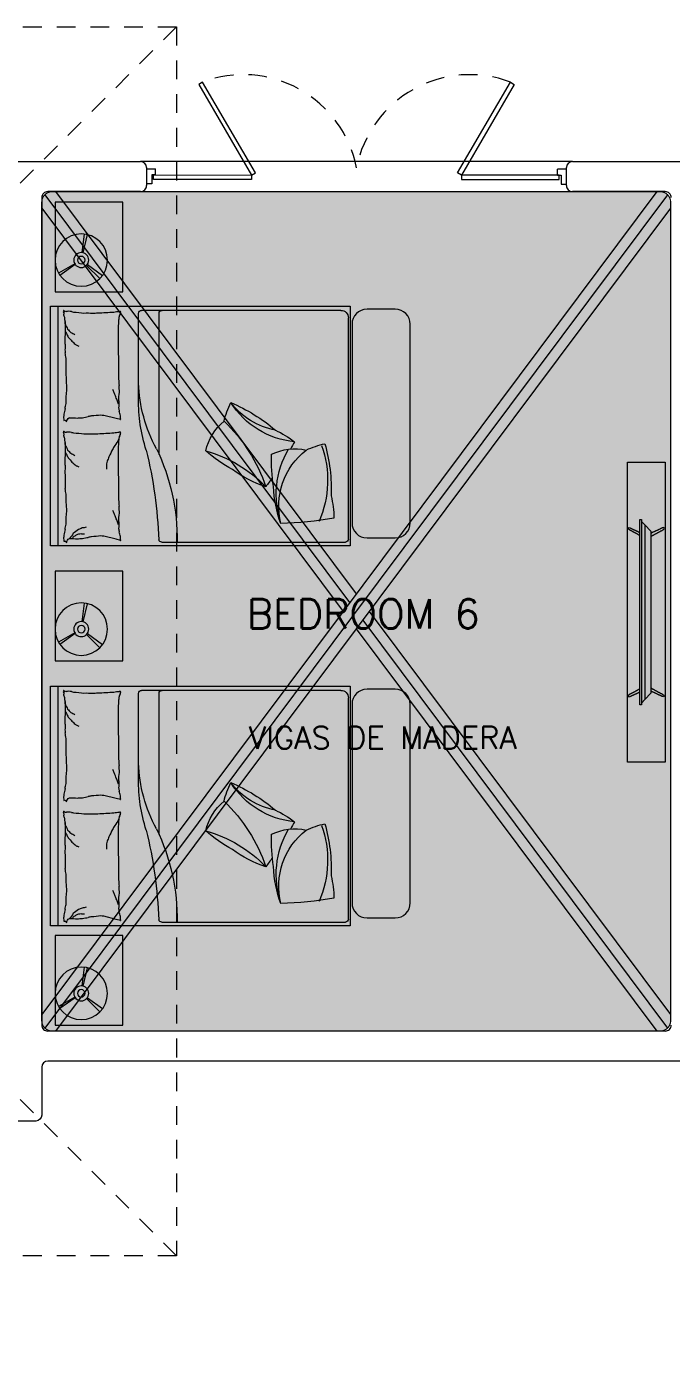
# Model space of a CAD drawing. Header units: metres. Extents: x 8 to 2416, y -346 to 476.
# Drawn here: x 127.27 to 131.57, y -101.05 to -92.13 of the extents above; entities that cross this region are included whole.
import ezdxf

# ---------------------------------------------------------------- set-up
doc = ezdxf.new("R2010")
doc.units = ezdxf.units.M
doc.linetypes.add('0', pattern=[0])
doc.linetypes.add('HIDDEN2', pattern=[0.1875, 0.125, -0.0625])
doc.layers.get('0').update_dxf_attribs({"color": 250, "linetype": '0', "lineweight": 20})
for name, color, linetype, lineweight in [('A-DOOR', 35, 'Continuous', 5), ('A-WALL', 250, 'Continuous', 20), ('baños', 140, 'Continuous', 0), ('MOBILIARIOS', 252, 'Continuous', 0), ('piso', 253, 'Continuous', 0), ('PLAFON', 253, 'Continuous', 5), ('PLAFON-MADERA', 33, 'Continuous', 5), ('textos', 7, 'Continuous', 0)]:
    doc.layers.add(name, color=color, linetype=linetype, lineweight=lineweight)
doc.layers.add('hatch piso', color=253, linetype='Continuous', lineweight=0, transparency=0.7)
doc.layers.add('Techos 1', color=7, linetype='HIDDEN2', lineweight=9, true_color=0x42391a)
doc.styles.get("Standard").update_dxf_attribs({"font": 'arial.ttf', "height": 0.1875})

# ---------------------------------------------------------------- blocks, each defined once
blk = doc.blocks.new('A$Ca7b09788')
at = {"layer": 'A-DOOR'}
for p, q in [((1.633476927054289e-05, 0.1005880671967532), (0.06001633402468087, 0.1005782663353187)), ((0.06000980011685897, 0.06057826548253331), (0.0600163340244535, 0.1005782649861402)), ((2.739977043339877, 0.06000980011683055), (2.739983577247529, 0.1000097996204374)), ((2.799983576503166, 0.1000000001081816), (2.739983577247756, 0.100009800969616)), ((0.03499999968204293, 0.0005823499193837733), (0, 0.0005880670885716199)), ((0.03500980054349156, 0.0605823491747941), (0.03499999968204293, 0.0005823499193837733)), ((0.06000980011685897, 0.06057826548253331), (0.03500980054349156, 0.0605823491747941)), ((2.739977043339877, 0.06000980011683055), (2.764977042913245, 0.06000571642459818)), ((2.764977042913245, 0.06000571642459818), (2.764967242051796, 5.717169187846594e-06)), ((2.764967242051796, 5.717169187846594e-06), (2.799967241733839, 0))]:
    blk.add_line(p, q, dxfattribs=at)
for points in [[(0.3470561286628708, 0.664947942311592), (0.6999679813231978, 0.06042066894059417), (0.7261239051742905, 0.07569001401631681), (0.3732120525139635, 0.6802172873873431)], [(2.452943782609509, 0.664947942311592), (2.100031929949182, 0.06042066894059417), (2.073876006098089, 0.07569001401631681), (2.426787858758416, 0.6802172873873431)], [(0.04460117791131779, 0.06058078244542742), (0.6999679813231978, 0.06042066894059417), (0.6999630340578165, 0.03013395193346469), (0.04459623064593643, 0.03029406543828372)], [(2.752394077807821, 0.06000777182291017), (2.09998605013584, 0.06016786992124423), (2.099981102870515, 0.02988115291410054), (2.752389130542497, 0.02972105481576648)]]:
    blk.add_lwpolyline(points, close=True, dxfattribs=at)
at = {"layer": 'A-DOOR', "linetype": 'HIDDEN2'}
for centre, start, end in [((0.6446753326587782, -0.04020226069296484), 11.15442621145828, 110.6470494458895), ((2.155324578613602, -0.04020226069296484), 69.35295055411083, 168.8455737885417)]:
    blk.add_arc(centre, 0.7698679352481372, start, end, dxfattribs=at)
blk = doc.blocks.new('PL BASE 1N NASAS 09')
at = {"layer": 'A-WALL'}
for p, q in [((-114.991071233741, -35.2497188032527), (-113.771071167601, -35.2497188032527)), ((-113.731071167601, -35.2897188032527), (-113.731071167601, -35.40971880325269)), ((-110.931071174609, -35.40971880330003), (-110.931071174609, -35.28971880458342)), ((-110.8910711746601, -35.24971880458342), (-109.8210712045915, -35.24971880321746)), ((-114.4310712337411, -35.48971880325266), (-114.4310712337411, -41.00971880320549)), ((-113.771071167601, -35.44971880325269), (-114.3910712337411, -35.44971880325267)), ((-110.2710712045435, -35.44971880325551), (-110.8910711746061, -35.44971880330003)), ((-112.3989904494157, -41.04971880086249), (-114.391071233694, -41.04971880320549)), ((-110.271071204586, -41.04971880328687), (-112.3989904494157, -41.04971880086249)), ((-107.7210712045402, -41.24971880325273), (-112.401071233741, -41.24971880325036))]:
    blk.add_line(p, q, dxfattribs=at)
blk.add_lwpolyline([(-112.401071233741, -41.24971880325036), (-114.3910712337411, -41.24971880325262, 0.4142135623727627), (-114.4310712337411, -41.28971880325262), (-114.4310712337411, -41.60971880325268, -0.414213562373095), (-114.4710712337411, -41.64971880325268), (-115.7910712337409, -41.64971880325268, 0.414213562373095), (-115.8310712337409, -41.68971880325268), (-115.8310712337409, -41.75971880325272, -0.414213562373095), (-115.8710712337409, -41.79971880325272), (-115.9910712337409, -41.79971880325272, -0.414213562373095), (-116.0310712337409, -41.75971880325272), (-116.0310712337409, -41.68971880325268, 0.414213562373095), (-116.0710712337409, -41.64971880325268), (-116.1910712337411, -41.64971880325268, -0.4142135623731346), (-116.2310712337411, -41.60971880325268), (-116.2310712337411, -41.48971880325275)], format="xyb", dxfattribs=at)
for centre, start, end in [((-113.771071167601, -35.2897188032527), 0, 90), ((-110.891071174609, -35.28971880458342), 90.00000007314335, 180), ((-113.771071167601, -35.40971880325269), 269.9999999999972, 0), ((-110.891071174609, -35.40971880330003), 180, 270.0000000041149), ((-114.3910712337411, -35.48971880325266), 89.9999999999971, 180), ((-110.2710712045406, -35.48971880325551), 1.017777498068325e-10, 90.00000000411457), ((-114.3910712337411, -41.00971880320549), 180, 270.000000067389), ((-110.2710712045404, -41.00971880328687), 269.9999999347216, 6.106664988409952e-11)]:
    blk.add_arc(centre, 0.04, start, end, dxfattribs=at)
at = {"layer": 'piso'}
blk.add_line((-110.8910711738737, -35.24971880399089), (-113.771071167601, -35.2497188032527), dxfattribs=at)
at = {"layer": 'Techos 1'}
for p, q in [((-123.3310712337411, -34.34971880325274), (-113.5310712337411, -34.34971880325274)), ((-113.5310712337411, -34.34971880325274), (-117.6310712337411, -38.44971880325282)), ((-113.5310712337411, -34.34971880325274), (-113.5310712337411, -42.54971880325273)), ((-113.5310712337411, -42.54971880325273), (-117.6310712337411, -38.44971880325288)), ((-113.5310712337411, -42.54971880325273), (-114.931071233741, -42.54971880325273))]:
    blk.add_line(p, q, dxfattribs=at)
at = {"color": 1}
blk.add_blockref('A$Ca7b09788', (-113.731071167601, -35.3991295285971), dxfattribs=at)
at = {"layer": 'textos', "insert": (-113.1972232874747, -38.36380045263351), "char_height": 0.195, "width": 3.404876511770499, "attachment_point": 7}
blk.add_mtext('{\\Fromans|c0; BEDROOM 6}', dxfattribs=at)
blk = doc.blocks.new('A$C58f5b6b7')
at = {"layer": 'MOBILIARIOS'}
for points in [[(1.069470840775466e-07, 0.2525811234954745), (2.000000106947084, 0.2525811234954745), (2.000000106947084, 0), (1.069470840775466e-07, 0)], [(0.3820001069470891, 0.1596185134729211), (0.3820001069470891, 0.1691435134729176), (1.618000106947079, 0.1691435134729176), (1.618000106947079, 0.1596185134729211)]]:
    blk.add_lwpolyline(points, close=True, dxfattribs=at)
for points in [[(1.605932393574449, 0.159519432846011), (1.582282151334311, 0.1371998092812277), (1.000000106947084, 0.1371998092812277), (0.4177180625598567, 0.1371998092812277), (0.3940678203197194, 0.159519432846011)], [(1.582282151334311, 0.1371998092812277), (1.539962872616115, 0.09726151347291534), (0.4600373412780527, 0.09726151347290113), (0.4177180625598567, 0.1371998092812277)]]:
    blk.add_lwpolyline(points, dxfattribs=at)
for points, degree in [([(0.4511645361125147, 0.2382135501685951, -0.004703474324619776), (0.446902711392795, 0.2460982481493375, -0.004703474324619776), (0.4415006584346202, 0.2460982481493375, -0.004703474324619776), (0.4324817371493168, 0.2460982481493375, -0.004703474324619776), (0.4368044720420698, 0.2370140929480868, -0.004703474324619776)], 3), ([(0.4368044720420698, 0.2370140929480868, -0.004703474324619776), (0.452572019644947, 0.2030788032105022, -0.004703474324619776), (0.4683395672478241, 0.1691435134729176, -0.004703474324619776)], 2), ([(0.4884981539053115, 0.1691435134729176, -0.004703474324619776), (0.4698313450089131, 0.2036785318207563, -0.004703474324619776), (0.4511645361125147, 0.2382135501685951, -0.004703474324619776)], 2), ([(1.511502059988857, 0.1691435134729176, -0.004703474324619776), (1.530168868885255, 0.2036785318207563, -0.004703474324619776), (1.548835677781653, 0.2382135501685951, -0.004703474324619776)], 2), ([(1.563195741852098, 0.2370140929480868, -0.004703474324619776), (1.547428194249221, 0.2030788032105022, -0.004703474324619776), (1.531660646646344, 0.1691435134729176, -0.004703474324619776)], 2), ([(1.548835677781653, 0.2382135501685951, -0.004703474324619776), (1.553097502501373, 0.2460982481493375, -0.004703474324619776), (1.558499555459548, 0.2460982481493375, -0.004703474324619776), (1.567518476744851, 0.2460982481493375, -0.004703474324619776), (1.563195741852098, 0.2370140929480868, -0.004703474324619776)], 3), ([(0.4368044720420698, 0.0171824033505743, -0.004703474324619776), (0.4554082793266616, 0.05722195841174482, -0.004703474324619776), (0.4740120866112534, 0.09726151347290113, -0.004703474324619776)], 2), ([(0.4950970879554575, 0.09726151347290113, -0.004703474324619776), (0.4731308120339577, 0.05662222980149068, -0.004703474324619776), (0.4511645361125147, 0.01598294613006601, -0.004703474324619776)], 2), ([(1.504903125938711, 0.09726151347291534), (1.52686940186021, 0.05662222980149068), (1.548835677781653, 0.01598294613006601)], 2), ([(1.563195741852098, 0.0171824033505743), (1.544591934567507, 0.05722195841174482), (1.525988127282915, 0.09726151347291534)], 2)]:
    blk.add_open_spline(points, degree=degree, dxfattribs=at)
for points in [[(0.4511645361125147, 0.01598294613006601, -0.004703474324619776), (0.446902711392795, 0.008098248149337905, -0.004703474324619776), (0.4415006577906411, 0.008098248149337905, -0.004703474324619776), (0.432481734999044, 0.008098248149337905, -0.004703474324619776), (0.4368044720420698, 0.0171824033505743, -0.004703474324619776)], [(1.548835677781653, 0.01598294613006601), (1.553097502501373, 0.008098248149337905), (1.558499556103527, 0.008098248149337905), (1.567518478895124, 0.008098248149337905), (1.563195741852098, 0.0171824033505743)]]:
    blk.add_open_spline(points, degree=3, knots=[-0.08544200803406514, -0.08544200803406514, -0.08544200803406514, -0.08544200803406514, -0.04272100910977372, 0, 0, 0, 0], dxfattribs=at)
blk = doc.blocks.new('A$Ca0281d7f')
at = {"layer": 'MOBILIARIOS'}
for p, q in [((0.4005522663074998, 1.600000072819), (0.4005522663074714, 7.281900593625323e-08)), ((2.4005522663075, 1.600000072819), (0.4005522663074998, 1.600000072819)), ((0.4127218130535084, 0.04581714813807025), (0.4127218130535084, 1.521571602580423)), ((0.4627218130564188, 1.571571602576057), (1.792472351629685, 1.571571602576057)), ((1.675990495328142, 0.6110751425962649), (1.675990495328143, 1.551571602576057)), ((1.812472351629686, 0.9804640567684544), (1.812472351629686, 1.551571602576057)), ((2.348180854970565, 7.281900593625323e-08), (2.348180854970565, 1.600000072819)), ((2.4005522663075, 7.281900593625323e-08), (2.4005522663075, 1.600000072819)), ((1.932219182418635, 0.8426619810282716), (1.962244760886392, 0.8501734682152744)), ((1.962244760886392, 0.8501734682152744), (2.044814889822305, 0.8708299110161022)), ((0.4005522663074998, 7.281900593625323e-08), (2.4005522663075, 7.281900593625323e-08)), ((1.658061263160936, 0.02581714814127168), (0.432721813050307, 0.02581714814127167)), ((1.932219182418635, 0.03664766512790152), (1.962244760886392, 0.0441591523149043)), ((1.962244760886392, 0.0441591523149043), (2.044814889822305, 0.06481559510845614))]:
    blk.add_line(p, q, dxfattribs=at)
blk.add_lwpolyline([(0.1000016621426312, 1.578946357944119), (0.2883827195614685, 1.578946357944119, -0.414213562373095), (0.3883827195614913, 1.478946357944125), (0.3883827195614913, 0.1536651826133948, -0.414213562373095), (0.2883827195614685, 0.05366518261340048), (0.1000016621426312, 0.05366518261340048, -0.414213562373095), (1.662142608438444e-06, 0.1536651826133948), (1.662142608438444e-06, 1.478946357944125, -0.414213562373095)], format="xyb", close=True, dxfattribs=at)
for centre, radius, start, end in [((0.4627218130564188, 1.521571602580423), 0.05, 90, 180), ((1.655990495328143, 1.551571602576057), 0.02, 0, 90.00000000000001), ((1.792472351629685, 1.551571602576057), 0.02, 0, 90.00000000000001), ((1.930908347000809, 1.564069928611332), 0.001321023312922661, 286.6977659047689, 7.120393671104875), ((1.847289726859458, 1.538367251271609), 0.0874807337156975, 7.120393671104875, 16.22115114788595), ((1.935575146098131, 1.583269481076911), 0.01932936577007352, 260.0016419585787, 286.6977659047689), ((1.865905518397199, 1.514039204254857), 0.07672654245508678, 16.22115114788595, 27.28411723063636), ((1.983729483306092, 1.545559442859428), 0.04528945216353445, 192.869038036524, 207.2841172306364), ((1.921494106864998, 1.244174827773293), 0.3211810663005845, 80.00164195857872, 86.49514232994571), ((2.089076234065146, 1.533892431713809), 0.14588121229112, 183.5739729966662, 192.869038036524), ((1.250567008232878, -12.05569610660774), 13.63555196031532, 86.49514232994571, 86.94504210728516), ((2.045243904213862, 0.189679265621578), 1.365227436036071, 86.94504210728516, 88.36691135833243), ((2.157885354944597, 0.8754123921270889), 0.6787269722582456, 88.36691135833243, 93.36874860142143), ((2.299263158654071, 0.6490026050768734), 0.9130531557024769, 93.36874860142143, 97.68089670962777), ((2.287216853584255, 1.366557610165671), 0.1983336164097875, 97.68089670962777, 102.1094580315687), ((2.225899812111606, 1.806669367312622), 0.2460324298296742, 278.1334825947088, 282.1094580315687), ((2.289487410454171, 1.596634989265056), 0.03278844727572733, 248.5790157173075, 278.1334825947088), ((2.299965878818625, 1.549715945514379), 0.01559499963616461, 68.57901571730756, 111.990399069729), ((1.483450939283216, 1.550247114067076), 0.8207889043864385, 354.7408119783486, 358.0921132532728), ((2.257397857299225, 1.550410010483517), 0.05392039297186392, 329.3487451222086, 354.7408119783486), ((2.309848161633568, 1.565115424385056), 0.004278555704268702, 111.990399069729, 191.8930567863744), ((2.309022423033753, 1.571267352660414), 0.002318503280762332, 250.4360326307888, 11.89305678637437), ((2.339886878407128, 1.547634034245618), 0.02887700087184937, 149.3487451222086, 184.3025398218721), ((2.31446639823946, 1.57301441669091), 0.003419526399010452, 201.7883022298756, 250.4360326307888), ((2.338360548464266, 1.571676129499735), 0.02510997430044378, 184.3025398218721, 201.7883022298756), ((3.110858714099891, 1.507222666167706), 1.164013960197642, 180.2865448048574, 183.5739729966662), ((7.666794500540277, 1.337815658090165), 5.718506036002936, 179.0296215215465, 180.2865448048574), ((2.345453839757397, 1.365850094948598), 0.09920502275516621, 126.1766451282346, 143.9136387707705), ((2.382288261259532, 1.418691676774813), 0.0992050227558066, 143.9136387707705, 164.0647579922563), ((2.508031540223897, 1.322552325221238), 0.2340218361334519, 152.760412370091, 159.1397179883683), ((0.8065882715173984, 1.459997491615411), 1.49427168971778, 358.0921132532728, 0.575740773740852), ((2.401054283110284, 1.484416846734291), 0.0992050227585521, 164.0647579922563, 184.2158775759119), ((2.306789231989683, 1.157025352050312), 0.2001861671677479, 113.0027692445334, 118.3167638750771), ((2.259620466161437, 1.302986889585497), 0.04931628471404679, 118.3167638750771, 129.0349358862812), ((2.398734358875231, 1.190500771585846), 0.2251969116392901, 129.0349358862812, 136.1884922639235), ((2.296662380672501, 1.330170677773765), 0.09920502275485914, 108.4396515788457, 126.1766451282346), ((2.563887685654777, 1.122214762547571), 0.3916486463265963, 136.1884922639235, 141.6114335728958), ((2.349531939174199, 1.358204751241772), 0.07678123187264828, 141.6114335728958, 152.760412370091), ((1.429888372354185, 1.337152876158996), 0.8732080458158228, 0.575740773740852, 4.801845673464552), ((2.592470579221413, 1.333095662655012), 0.2897025545989886, 177.4614144787592, 184.8018456734646), ((15.92763142223353, 0.9969801491801036), 13.9827580160609, 178.7204725811328, 179.5242891090989), ((-1.477296690793708, 1.251068569847376), 3.77346295666114, 356.7918949885468, 0.0008172723834929364), ((1.775232713488663, 1.344758116089849), 0.5292819795560268, 349.8101235023769, 353.9133047984918), ((2.453758205673807, 1.281887565414706), 0.1523768302813976, 169.8101235023769, 177.4614144787592), ((0.8277370435674589, 1.118930506644887), 0.9852622038361045, 331.4328480126824, 358.1261301516859), ((3.157863860725342, 1.015143141442735), 1.216456855347276, 175.3824179551856, 177.3903699312741), ((0.5395216453335934, 1.137904528275016), 1.404763554196242, 355.3824179551855, 357.2509352236394), ((1.714338121631158, 0.9787187569466766), 0.2300529023409549, 357.2509352236394, 11.55856194959438), ((1.269391019662294, 1.246098731856677), 0.7386663969358387, 338.3422572362051, 340.5720183901779), ((1.288516404428378, 1.294760419144353), 0.7386663968077241, 336.5155917176135, 338.3422572362051), ((1.307282285067345, 1.337951127535547), 0.738666396783039, 334.6889261581309, 336.5155917176135), ((1.61348153438405, 0.9502335589725988), 0.6826847311036982, 0, 7.546851360023991), ((0.719037373253792, 1.258608141749764), 0.5655374270383083, 275.3391182013303, 327.6894906361663), ((1.653484976190207, -0.1157259505458484), 1.165187428752571, 113.064163725441, 130.3208599685709), ((0.8089507406057748, 1.252091323567046), 0.4879216160464532, 280.6986460918727, 322.6863775816319), ((0.7089047498612273, 0.7072337159073953), 0.5479890230446335, 13.20342704477801, 27.03622918731887), ((0.7419427912749148, 0.9666026182397616), 1.070619297177309, 342.196632877853, 0.7418357977156923), ((1.714920970655953, 0.9375800425635532), 0.229668082843701, 342.6135877437062, 350.5158958166045), ((2.060432404469907, 0.886319071179372), 0.1197367658717637, 162.6135877437062, 173.5659464289486), ((2.089118332181101, 0.9513342684598172), 0.1459110822094432, 173.5659464289486, 191.5585619495943), ((1.250272467209584, 1.19189316936658), 0.7386663969404011, 340.5720183901779, 342.8017791177252), ((2.063013652471568, 0.8845041512989553), 0.2422405746093392, 7.546851360023991, 15.74398358214191), ((2.60462267284413, 0.9610359939700572), 0.3047651663592303, 188.4371936823337, 195.7439835821419), ((1.987478650497047, 0.05083347057680776), 1.07980361287772, 133.6305735890338, 161.4287965004251), ((1.014803268453812, 0.556660524157823), 0.3575412638158377, 12.47818912100046, 50.4625377682406), ((1.664031313260352, 0.888229531251767), 0.2707516457540592, 350.5158958166045, 355.9170601351706), ((1.931304655126155, 0.8427272614656829), 0.0009168542464135526, 355.9170601351706, 104.0449372957391), ((2.047963069949333, 0.938467937792069), 0.06771125242053372, 267.3351183681407, 284.0451939094079), ((2.156137928185785, 1.525143366381002), 0.6587817297258798, 261.9949491947997, 267.3351183681407), ((2.192515356183435, 1.17703595107136), 0.3171219007145616, 257.8016206814324, 261.9949491947997), ((1.999976908629037, -0.006459170223621413), 0.8820328122766421, 77.80162068143241, 80.31563361171794), ((2.18634792781188, 0.6516801589908425), 0.203978832723049, 80.31563361171794, 90), ((2.274054945011017, 0.3638280418102511), 0.4918309499015451, 90, 96.23236461263444), ((2.258462450184311, 0.8252339670519575), 0.03418623553405789, 4.400209094151162, 63.41947899331191), ((2.305418753422714, 0.8252914324924348), 0.01312400763468531, 63.41947899331191, 168.7276231168172), ((2.472423875880054, 0.8783412022470145), 0.1611327186373747, 180, 188.4371936823337), ((2.401690473788335, 0.8370283166526349), 0.09039931654700195, 168.7276231168172, 180), ((1.212752576489998, 0.1087952108895563), 0.734038826198371, 115.2590094572144, 126.9351438086379), ((1.930908347000809, 0.7580556127109617), 0.001321023312922661, 286.6977659047689, 7.120393671104875), ((1.847289726859458, 0.7323529353712388), 0.0874807337156975, 7.120393671104875, 16.22115114788595), ((1.935575146098131, 0.7772551651692652), 0.01932936577007352, 260.0016419585787, 286.6977659047689), ((1.865905518397199, 0.7080248883544868), 0.07672654245508678, 16.22115114788595, 27.28411723063636), ((1.983729483306092, 0.739545126959058), 0.04528945216353445, 192.869038036524, 207.2841172306364), ((1.921494106864998, 0.4381605118729226), 0.3211810663005845, 80.00164195857872, 86.49514232994571), ((2.089076234065146, 0.7278781158134393), 0.14588121229112, 183.5739729966662, 192.869038036524), ((1.250567008232878, -12.86171042250811), 13.63555196031532, 86.49514232994571, 86.94504210728516), ((2.045243904213862, -0.6163350502787921), 1.365227436036071, 86.94504210728516, 88.36691135833243), ((2.157885354944597, 0.06939807622671879), 0.6787269722582456, 88.36691135833243, 93.36874860142143), ((2.299263158654071, -0.1570117108234967), 0.9130531557024769, 93.36874860142143, 97.68089670962777), ((2.287216853584255, 0.5605432942580251), 0.1983336164097875, 97.68089670962777, 102.1094580315687), ((2.225899812111606, 1.000655051412252), 0.2460324298296742, 278.1334825947088, 282.1094580315687), ((2.289487410454171, 0.7906206733646854), 0.03278844727572733, 248.5790157173075, 278.1334825947088), ((2.299965878818625, 0.7437016296140087), 0.01559499963616461, 68.57901571730756, 111.990399069729), ((1.483450939283216, 0.7442327981667063), 0.8207889043864385, 354.7408119783486, 358.0921132532728), ((2.257397857299225, 0.7443956945831474), 0.05392039297186392, 329.3487451222086, 354.7408119783486), ((2.309848161633568, 0.7591011084846855), 0.004278555704268702, 111.990399069729, 191.8930567863744), ((2.309022423033753, 0.7652530367527675), 0.002318503280762332, 250.4360326307888, 11.89305678637437), ((2.339886878407128, 0.7416197183452482), 0.02887700087184937, 149.3487451222086, 184.3025398218721), ((2.31446639823946, 0.7670001007905398), 0.003419526399010452, 201.7883022298756, 250.4360326307888), ((2.338360548464266, 0.7656618135993654), 0.02510997430044378, 184.3025398218721, 201.7883022298756), ((1.692277236501519, 0.3725672337854206), 1.165187428752538, 164.6277789282897, 181.884475612569), ((1.239371163168522, 0.4390115582167794), 0.6885086632900638, 160.2936131652849, 203.6413989523028), ((0.4604599939066754, 0.1442676555119845), 0.5479890230446278, 64.76704225177608, 78.59984479860805), ((0.7685641858061496, 0.2902744933266234), 0.3575412638158535, 64.04180470951874, 102.0261533727548), ((0.4001470022722566, 0.2637450909273041), 0.477423770499153, 346.1849443967824, 52.00165680441537), ((2.713450226017863, 1.724725997820686), 2.197681049768976, 207.9248167912816, 209.379302400377), ((0.2856818955279374, 0.3396917153180851), 0.6084857367817972, 341.8100456859929, 30.1351208540247), ((1.593916695530475, -0.2048185179852141), 0.8697011065324164, 105.3360114569662, 136.4192719469313), ((0.7150106182253295, 1.37888744980174), 0.9879482404763767, 298.497114200112, 311.0565683714501), ((2.945189197816354, 0.04363191772549069), 1.390272332979946, 154.2426611098885, 180.7342007897885), ((4.770279207360864, -0.08757317867153436), 3.095527693941272, 166.4201152723858, 177.6238450856754), ((2.562351897781923, 1.096961296189477), 0.7286236185014265, 212.1349795991576, 215.8262850843881), ((3.110858714099891, 0.7012083502600603), 1.164013960197642, 180.2865448048574, 183.5739729966662), ((7.666794500540277, 0.5318013421825185), 5.718506036002936, 179.0296215215465, 180.2865448048574), ((2.251383145428122, 0.8099680821074458), 0.3126399225708171, 206.4984803909256, 212.1349795991576), ((3.291756822459433, 1.23368023969357), 1.432285134951083, 204.3265278298851, 206.4984803909256), ((2.345453839757397, 0.5598357790482282), 0.09920502275516621, 126.1766451282346, 143.9136387707705), ((2.382288261259532, 0.6126773608744429), 0.0992050227558066, 143.9136387707705, 164.0647579922563), ((0.8065882715173984, 0.6539831757150409), 1.49427168971778, 358.0921132532728, 0.575740773740852), ((2.401054283110284, 0.678402530833921), 0.0992050227585521, 164.0647579922563, 184.2158775759119), ((-0.06184992013544965, 0.5665807781655615), 0.987948240476393, 350.060729459472, 2.620183578971173), ((2.48395849347537, 0.7735057795840135), 0.5066465191820224, 200.6742811174504, 204.3265278298851), ((2.080122567605144, 0.5689272904024278), 0.05797391510516451, 184.0827718428247, 200.6742811174504), ((2.297412239969276, 0.5315892275216925), 0.2720537801698949, 176.444800906154, 184.0827718428247), ((2.259620466161437, 0.4969725736851274), 0.04931628471404679, 118.3167638750771, 129.0349358862812), ((2.398734358875231, 0.3844864556854759), 0.2251969116392901, 129.0349358862812, 136.1884922639235), ((2.296662380672501, 0.5241563618733949), 0.09920502275485914, 108.4396515788457, 126.1766451282346), ((2.563887685654777, 0.3162004466472013), 0.3916486463265963, 136.1884922639235, 141.6114335728958), ((2.349531939174199, 0.5521904353414016), 0.07678123187264828, 141.6114335728958, 152.760412370091), ((2.508031540223897, 0.5165380093208682), 0.2340218361334519, 152.760412370091, 159.1397179883683), ((1.429888372354185, 0.5311385602586256), 0.8732080458158228, 0.575740773740852, 4.801845673464552), ((2.592470579221413, 0.5270813467473658), 0.2897025545989886, 177.4614144787592, 184.8018456734646), ((2.713450226017863, 1.724725997820686), 2.197681049769391, 215.296571622571, 217.2418249850506), ((0.7159866387610747, 1.142054533290692), 0.7873704550455742, 288.3526557755955, 306.6851189477708), ((15.92763142223353, 0.1909658332797335), 13.9827580160609, 178.7204725811328, 179.5242891090989), ((2.306789231989683, 0.3510110361499414), 0.2001861671677479, 113.0027692445334, 118.3167638750771), ((7.623097816236395, 0.3429673117032905), 5.321714649111766, 178.2785893536982, 179.5730534984846), ((0.1242677700302517, 0.4201192188296857), 0.7873704550456012, 339.9162712835639, 358.2487342976876), ((1.775232713488663, 0.438743800189485), 0.5292819795560268, 349.8101235023769, 353.9133047984918), ((1.242430833162921, 0.1669145812806249), 0.7340388261984049, 166.8226250241524, 178.4987590973946), ((3.157863860725342, 0.2091288255423649), 1.216456855347276, 175.3824179551856, 177.3903699312741), ((1.247181670086434, 0.3451080789772902), 1.048984595397113, 353.9133047984918, 0), ((0.9095757796404143, 2.346945144552055), 2.197681049768874, 259.4884322622704, 268.8054403603537), ((0.5395216453335934, 0.3318902123746454), 1.404763554196242, 355.3824179551855, 357.2509352236394), ((1.714338121631158, 0.1727044410463066), 0.2300529023409549, 357.2509352236394, 11.55856194959438), ((1.269391019662294, 0.4400844159563064), 0.7386663969358387, 338.3422572362051, 340.5720183901779), ((1.288516404428378, 0.488746103243983), 0.7386663968077241, 336.5155917176135, 338.3422572362051), ((1.307282285067345, 0.5319368116351768), 0.738666396783039, 334.6889261581309, 336.5155917176135), ((1.61348153438405, 0.1442192430722287), 0.6826847311036982, 0, 7.546851360023991), ((1.714920970655953, 0.1315657266631831), 0.229668082843701, 342.6135877437062, 350.5158958166045), ((2.060432404469907, 0.08030475527900194), 0.1197367658717637, 162.6135877437062, 173.5659464289486), ((2.089118332181101, 0.1453199525594471), 0.1459110822094432, 173.5659464289486, 191.5585619495943), ((1.250272467209584, 0.3858788534662096), 0.7386663969404011, 340.5720183901779, 342.8017791177252), ((2.202821795735076, 0.2590783723671564), 0.1399446217354686, 253.4850240281281, 264.368873646946), ((2.253489871124771, 0.2440553979931508), 0.1399446217330947, 242.6011743337098, 253.4850240281281), ((2.312832621531129, 0.2086711799083503), 0.1399446217408161, 224.902383605114, 242.6011743337098), ((2.063013652471568, 0.07848983539858523), 0.2422405746093392, 7.546851360023991, 15.74398358214191), ((2.60462267284413, 0.1550216780696871), 0.3047651663592303, 188.4371936823337, 195.7439835821419), ((0.432721813050307, 0.04581714813807025), 0.02, 180, 270), ((1.658061263160936, 0.04581714813807025), 0.02, 270, 345.3737783331061), ((1.664031313260352, 0.08221521535139686), 0.2707516457540592, 350.5158958166045, 355.9170601351706), ((1.931304655126155, 0.03671294556531279), 0.0009168542464135526, 355.9170601351706, 104.0449372957391), ((2.047963069949333, 0.132453621891699), 0.06771125242053372, 267.3351183681407, 284.0451939094079), ((2.156137928185785, 0.7191290504806318), 0.6587817297258798, 261.9949491947997, 267.3351183681407), ((2.192515356183435, 0.3710216351709903), 0.3171219007145616, 257.8016206814324, 261.9949491947997), ((1.999976908629037, -0.8124734861239915), 0.8820328122766421, 77.80162068143241, 80.31563361171794), ((2.172423245226241, 0.1694931877745773), 0.09153263705200516, 270, 284.6851066588472), ((2.18634792781188, -0.1543341569095276), 0.203978832723049, 80.31563361171794, 90), ((2.213708380311004, 0.1341243629603639), 0.05616381224046976, 251.2201011069947, 270), ((2.290096028112316, 0.2687991215234149), 0.2055588306124303, 248.1850764519421, 251.2201011069947), ((2.274054945011017, -0.442186274090119), 0.4918309499015451, 90, 96.23236461263444), ((2.288621753964549, 0.2107218384289524), 0.1510926614711583, 244.6448831645178, 248.1850764519421), ((2.267294238264299, 0.1098850029911489), 0.0526082136424462, 228.5570937573442, 244.6448831645178), ((2.317215637945196, 0.1154941416852751), 0.08985455834404225, 216.2640674223085, 228.5570937573442), ((2.372897710201073, 0.1484010724188636), 0.139944621739241, 207.2035924719159, 224.902383605114), ((2.258462450184311, 0.01921965115158741), 0.03418623553405789, 4.400209094151162, 63.41947899331191), ((2.305418753422714, 0.01927711659206466), 0.01312400763468531, 63.41947899331191, 168.7276231168172), ((2.472423875880054, 0.07232688634664441), 0.1611327186373747, 180, 188.4371936823337), ((2.401690473788335, 0.03101400075226479), 0.09039931654700195, 168.7276231168172, 180)]:
    blk.add_arc(centre, radius, start, end, dxfattribs=at)
blk = doc.blocks.new('A$C8346a57b')
at = {"layer": 'MOBILIARIOS'}
for p, q in [((0.2641287017831928, 0.2603988280359886), (0.2338117486578994, 0.381666640551714)), ((0.2700537463097135, 0.2615055968606725), (0.2545494044825318, 0.3855403314490218)), ((0.2355688094758079, 0.1828297933432736), (0.1338521255747764, 0.1101750191272117)), ((0.3169421565980883, 0.1828297933432736), (0.4186588404991198, 0.1101750191272117)), ((0.3196676401421428, 0.1870847561120286), (0.4281980329105863, 0.125067388817854)), ((0.2409001439809799, 0.176536363968637), (0.1525117963319644, 0.08814801631962155))]:
    blk.add_line(p, q, dxfattribs=at)
blk.add_lwpolyline([(-1.919638179970207e-06, 0.5982902986837644), (0.4499968336383517, 0.5982902986837644), (0.4499968336383517, -6.792788553866558e-11), (-1.919638179970207e-06, -6.792788553866558e-11)], close=True, dxfattribs=at)
for radius in [0.1750000000000007, 0.05000000000000071, 0.02500000000000213]:
    blk.add_circle((0.2762554830405861, 0.2118917030282432), radius, dxfattribs=at)
blk = doc.blocks.new('PL MUEBLES 1N NASAS 09')
at = {"layer": 'hatch piso'}
h = blk.add_hatch(dxfattribs=at)
h.set_pattern_fill('AR-BRSTD', color=256, scale=0.002, angle=-90.00000000000001)
h.set_pattern_definition([(270, (-8.745879547549919, 232.0100725299206), (0.1354836, -2.178742458197296e-17), []), (0, (-8.745879547549919, 232.0100725299206), (0.1354836, 0.2032), [0.1354836, -0.1354836])])
edge = h.paths.add_edge_path()
edge.add_line((62.33047333544064, 47.14807486002906), (63.23047333544037, 47.14807486002911))
edge.add_line((63.23047333544037, 47.14807486002911), (63.23047333544059, 48.44807486002907))
edge.add_line((63.23047333544059, 48.44807486002907), (56.53309564073618, 48.44807486002884))
edge.add_line((56.53309564073618, 48.44807486002884), (56.53309564073629, 48.27307486002911))
edge.add_line((56.53309564073629, 48.27307486002911), (56.38309564073631, 48.27307486002911))
edge.add_line((56.38309564073631, 48.27307486002911), (56.38309564073633, 48.45357486002917))
edge.add_line((56.38309564073633, 48.45357486002917), (54.58787718628311, 48.45357486002946))
edge.add_line((54.58787718628311, 48.45357486002946), (54.58787718628315, 46.94807486002907))
edge.add_line((54.58787718628315, 46.94807486002907), (55.82569395206997, 46.94807486002912))
edge.add_arc((55.87547333544112, 46.99728881121364), 0.07000000000002685, 180.0000000000116, 224.6727403341577, ccw=False)
edge.add_line((55.80547333544109, 46.99728881121362), (55.80547333544109, 47.10728881121358))
edge.add_arc((55.8754733354411, 47.10728881121359), 0.07000000000000739, 90.00000000001171, 180.0000000000116, ccw=False)
edge.add_line((55.87547333544109, 47.1772888112136), (55.9854733354411, 47.1772888112136))
edge.add_arc((55.98547333544109, 47.10728881121359), 0.07000000000000739, -1.1709744285326451e-11, 89.9999999999884, ccw=False)
edge.add_line((56.05547333544109, 47.10728881121358), (56.05547333544109, 46.99728881121362))
edge.add_arc((55.98547333544108, 46.9972888112136), 0.0700000000000145, -44.67274033409598, 1.750777300912887e-11, ccw=False)
edge.add_line((56.03525271881227, 46.94807486002915), (59.0256939700979, 46.94807486002929))
edge.add_arc((59.07547333674199, 46.99728882813308), 0.07000000000004498, 179.9999999999884, 224.6727598081308, ccw=False)
edge.add_line((59.00547333674194, 46.99728882813309), (59.00547333674194, 47.10728882813305))
edge.add_arc((59.07547333674194, 47.10728882813305), 0.06999999999999318, 90, 180, ccw=False)
edge.add_line((59.07547333674194, 47.17728882813304), (59.18547333674195, 47.17728882813304))
edge.add_arc((59.18547333674195, 47.10728882813305), 0.06999999999999318, 0, 90, ccw=False)
edge.add_line((59.25547333674194, 47.10728882813305), (59.25547333674194, 46.99728882813309))
edge.add_arc((59.18547333674189, 46.99728882813309), 0.07000000000005002, -90, 0, ccw=False)
edge.add_line((59.18547333674189, 46.92728882813304), (59.07547333674199, 46.92728882813304))
edge.add_arc((59.07547333674199, 46.99728882813307), 0.0700000000000287, 229.9947977251994, 270, ccw=False)
edge.add_line((59.03047333544123, 46.94366980275089), (59.03047333544112, 44.97199442516524))
edge.add_arc((59.07547333674192, 44.91837539978317), 0.0699999999999629, 89.9999999999884, 130.0052022748909, ccw=False)
edge.add_line((59.07547333674194, 44.98837539978314), (59.18547333674195, 44.98837539978314))
edge.add_arc((59.18547333674195, 44.91837539978314), 0.06999999999999318, 0, 90, ccw=False)
edge.add_line((59.25547333674194, 44.91837539978314), (59.25547333674194, 44.80837539978319))
edge.add_arc((59.18547333674189, 44.80837539978319), 0.07000000000005002, -90, 0, ccw=False)
edge.add_line((59.18547333674189, 44.73837539978314), (59.07547333674199, 44.73837539978314))
edge.add_arc((59.07547333674198, 44.80837539978323), 0.07000000000009265, 229.9947977250752, 270.0000000000116, ccw=False)
edge.add_line((59.03047333544106, 44.7547563744011), (59.03047333544089, 41.1719944251663))
edge.add_arc((59.07547333674065, 41.11837539978324), 0.07000000000005885, 90.00000000001751, 130.0052022737088, ccw=False)
edge.add_line((59.07547333674063, 41.1883753997833), (59.18547333674053, 41.1883753997833))
edge.add_arc((59.18547333674053, 41.11837539978325), 0.07000000000005002, 0, 90, ccw=False)
edge.add_line((59.25547333674058, 41.11837539978325), (59.25547333674058, 41.00837539978329))
edge.add_arc((59.18547333674059, 41.00837539978329), 0.06999999999999318, -90, 0, ccw=False)
edge.add_line((59.18547333674059, 40.9383753997833), (59.07547333674057, 40.9383753997833))
edge.add_arc((59.07547333674057, 41.00837539978329), 0.06999999999999318, 180, 270, ccw=False)
edge.add_line((59.00547333674058, 41.00837539978329), (59.00547333674058, 41.11837539978325))
edge.add_arc((59.07547333674064, 41.11837539978322), 0.07000000000005713, 149.8480530798668, 179.9999999999767, ccw=False)
edge.add_line((59.01494459063377, 41.15353604390046), (56.03909236191515, 41.15353604390057))
edge.add_arc((55.98547333544103, 41.10853604390083), 0.07000000000006618, 2.9103830456733704e-11, 40.005200884535725, ccw=False)
edge.add_line((56.05547333544109, 41.10853604390087), (56.05547333544109, 40.99853604390091))
edge.add_arc((55.9854733354411, 40.99853604390091), 0.06999999999999318, -90, 0, ccw=False)
edge.add_line((55.9854733354411, 40.92853604390092), (55.87547333544109, 40.92853604390092))
edge.add_arc((55.87547333544109, 40.99853604390091), 0.06999999999999318, 180, 270, ccw=False)
edge.add_line((55.80547333544109, 40.99853604390091), (55.80547333544109, 41.10853604390087))
edge.add_arc((55.87547333544116, 41.10853604390083), 0.07000000000006423, 139.9947991154644, 179.9999999999709, ccw=False)
edge.add_line((55.82185430896703, 41.15353604390057), (50.43629332391805, 41.15353604390077))
edge.add_arc((50.38267429744407, 41.10853604390091), 0.07000000000003498, -3.490185918053612e-11, 40.005200884686076, ccw=False)
edge.add_line((50.4526742974441, 41.10853604390087), (50.4526742974441, 40.99853604390091))
edge.add_arc((50.38267429744411, 40.99853604390091), 0.06999999999999318, -90, 0, ccw=False)
edge.add_line((50.38267429744411, 40.92853604390092), (50.2726742974441, 40.92853604390092))
edge.add_arc((50.2726742974441, 40.99853604390091), 0.06999999999999318, 180, 270, ccw=False)
edge.add_line((50.2026742974441, 40.99853604390091), (50.2026742974441, 41.10853604390087))
edge.add_arc((50.27267429744415, 41.10853604390086), 0.07000000000005002, 139.9947991152424, 179.9999999999942, ccw=False)
edge.add_line((50.21905527097022, 41.1535360439008), (46.43047333544075, 41.15353604390094))
edge.add_line((46.43047333544075, 41.15353604390094), (46.43047333544064, 40.95353604390095))
edge.add_line((46.43047333544064, 40.95353604390095), (44.33047333544016, 40.95353604390101))
edge.add_line((44.33047333544016, 40.95353604390101), (44.33047333544033, 39.35357486002907))
edge.add_line((44.33047333544033, 39.35357486002907), (47.83047333544033, 39.35357486002907))
edge.add_line((47.83047333544033, 39.35357486002907), (47.83047333544062, 38.95357486002915))
edge.add_line((47.83047333544062, 38.95357486002915), (62.33047333543995, 38.95357486002904))
edge.add_line((62.33047333543995, 38.95357486002904), (62.33047333544064, 47.14807486002906))
at = {"layer": 'baños'}
blk.add_blockref('PL BASE 1N NASAS 09', (162.2615445691817, 88.20329366328178), dxfattribs=at)
at = {"layer": 'MOBILIARIOS', "xscale": -1}
for name, p in [('A$C8346a57b', (48.37066034761904, 52.08509994924536)), ('A$Ca0281d7f', (50.28897445293455, 50.39004332956397)), ('A$C8346a57b', (48.37066034761901, 49.623291860451)), ('A$Ca0281d7f', (50.28897445293453, 47.85500180374369)), ('A$C8346a57b', (48.37066034761901, 47.19361559872051))]:
    blk.add_blockref(name, p, dxfattribs=at)
at = {"layer": 'MOBILIARIOS', "rotation": 90.00000000000001}
blk.add_blockref('A$C58f5b6b7', (51.99053724081243, 48.94807475308199, 0.004703474324619776), dxfattribs=at)

msp = doc.modelspace()

# ---------------------------------------------------------------- hatches: boundary and pattern name
at = {"layer": 'PLAFON', "transparency": 33554477}
h = msp.add_hatch(color=256, dxfattribs=at)
h.dxf.hatch_style = 1
edge = h.paths.add_edge_path()
edge.add_arc((127.4370649727963, -93.30004377734784), 0.06999999999999318, 90, 179.9999999999535, ccw=False)
edge.add_line((127.4370649727963, -93.23004377734783), (131.4929740165543, -93.23004377734783))
edge.add_arc((131.4929740165543, -93.30004377734782), 0.06999999999999318, 0, 90, ccw=False)
edge.add_line((131.5629740165543, -93.30004377734782), (131.5629740165543, -98.76004377532998))
edge.add_arc((131.4929740165543, -98.76004377532998), 0.06999999999999318, -90, 0, ccw=False)
edge.add_line((131.4929740165543, -98.83004377532997), (127.4370649727927, -98.83004377532997))
edge.add_arc((127.4370649727927, -98.76004377532999), 0.06999999999997897, 179.9999999999535, 270, ccw=False)
edge.add_line((127.3670649727927, -98.76004377532993), (127.3670649727963, -93.30004377734778))
at = {"layer": 'PLAFON-MADERA', "transparency": 33554551}
h = msp.add_hatch(color=256, dxfattribs=at)
h.dxf.hatch_style = 1
h.set_gradient(color1=(171, 133, 95), color2=(171, 133, 95))
h.paths.add_polyline_path([(129.3776277353234, -96.03004377633887), (129.4650194946753, -95.91311920973489), (127.4596352600313, -93.23004377734783), (127.4370649727963, -93.23004377734783, 0.4142135623728997), (127.3670649727963, -93.30004377734778), (127.3670649727963, -93.34003980591962)], flags=17)
h.paths.add_polyline_path([(129.3776277353234, -96.03004377633887), (127.3670649727927, -98.72004774676293), (127.3670649727927, -98.76004377532993, 0.414213562373289), (127.4370649727927, -98.83004377532997), (127.4596352600313, -98.83004377532997), (129.4650194946753, -96.14696834294288), (131.5629740165543, -93.34003980591962), (131.5629740165543, -93.30004377734782, 0.4142135623730951), (131.4929740165543, -93.23004377734783), (131.4704037293193, -93.23004377734783)])
h.paths.add_polyline_path([(129.5524112540272, -96.03004377633889), (129.4650194946753, -96.14696834294288), (131.4704037293193, -98.83004377532997), (131.4929740165543, -98.83004377532997, 0.4142135623731062), (131.5629740165543, -98.76004377532998), (131.5629740165543, -98.72004774675811)], flags=17)

# ---------------------------------------------------------------- linework, layer by layer
at = {"layer": 'PLAFON'}
for p, q in [((127.4596352600313, -93.23004377734783), (129.4650194946753, -95.91311920973487)), ((131.4704037293193, -93.23004377734783), (129.3776277353234, -96.03004377633887)), ((127.3875674981133, -93.25054630266474), (129.4213236149993, -95.97158149303687)), ((131.5424714912373, -93.25054630266476), (129.4336970951387, -96.07195113714693)), ((127.3670649727963, -93.34003980591962), (129.3776277353234, -96.0300437763389)), ((131.5629740165543, -93.34003980591962), (129.4650194946753, -96.14696834294288)), ((129.3776277353234, -96.03004377633889), (127.3670649727963, -98.72004774675811)), ((129.4336970951387, -96.07195113714694), (127.3875674972855, -98.80954125112059)), ((129.5087153743513, -96.08850605964089), (131.5424714912373, -98.80954125001303)), ((129.5524112540272, -96.0300437763389), (131.5629740165543, -98.72004774675811)), ((129.4650194946753, -96.14696834294288), (127.4596352600313, -98.83004377532997)), ((129.4650194946753, -96.14696834294288), (131.4704037293193, -98.83004377532997))]:
    msp.add_line(p, q, dxfattribs=at)
at = {"layer": 'PLAFON-MADERA', "const_width": 0.008}
msp.add_lwpolyline([(127.3670649727963, -93.30004377734778, -0.4142135623728998), (127.4370649727963, -93.23004377734783), (131.4929740165543, -93.23004377734783, -0.414213562373095), (131.5629740165543, -93.30004377734782), (131.5629740165543, -98.76004377532998, -0.414213562373095), (131.4929740165543, -98.83004377532997), (127.4370649727927, -98.83004377532997, -0.4142135623732902), (127.3670649727927, -98.76004377532993)], format="xyb", close=True, dxfattribs=at)

# ---------------------------------------------------------------- block references
msp.add_blockref('PL MUEBLES 1N NASAS 09', (79.53659163735574, -145.9836186373769))

# ---------------------------------------------------------------- texts
at = {"layer": 'textos', "color": 5, "insert": (130.5363473701336, -96.94761697351258), "char_height": 0.15, "width": 2.732502762071476, "attachment_point": 9}
msp.add_mtext('{\\Fromans|c0;VIGAS DE MADERA}', dxfattribs=at)

doc.saveas('drawing.dxf')
